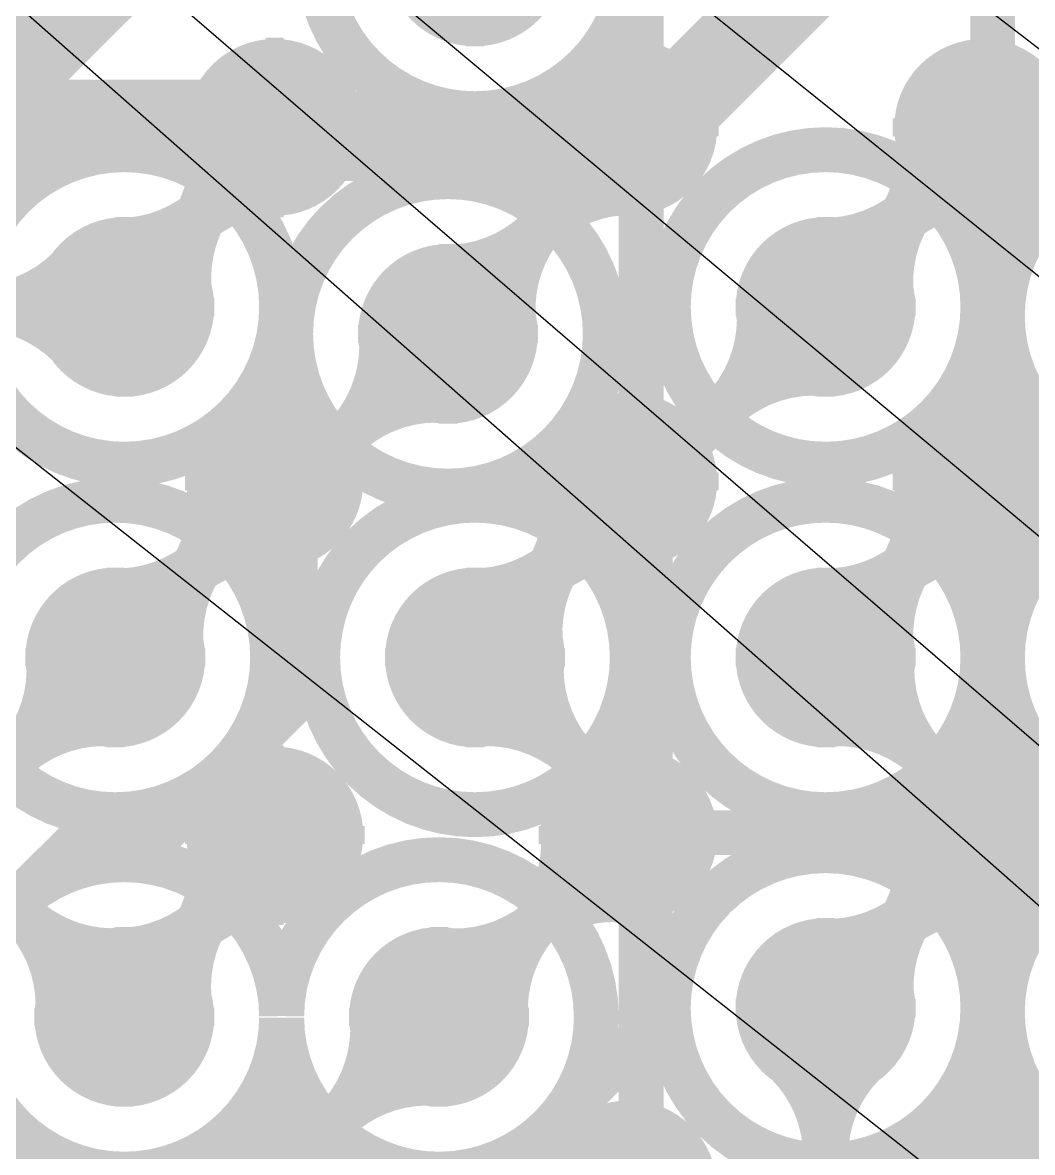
# Model space of a CAD drawing. Extents: x -4539 to 5978, y -4736 to 3041.
# Drawn here: x 1113.7 to 1226, y 574.9 to 700.6 of the extents above; entities that cross this region are included whole.
import ezdxf

# ---------------------------------------------------------------- set-up
doc = ezdxf.new("R2010")
doc.units = 0
for name, pattern in [('SIG_121', [2, 1, 1]), ('SIG_123', [2, 1, 1]), ('SIG_130', [2, 1, 1]), ('SIG_136', [2, 1, 1]), ('SIG_137', [2, 1, 1]), ('SIG_142', [2, 1, 1]), ('SIG_145', [2, 1, 1]), ('SIG_146', [2, 1, 1]), ('SIG_148', [2, 1, 1]), ('SIG_173', [2, 1, 1]), ('SIG_19', [2, 1, 1]), ('SIG_195', [2, 1, 1]), ('SIG_196', [2, 1, 1]), ('SIG_197', [2, 1, 1]), ('SIG_20', [2, 1, 1]), ('SIG_3', [2, 1, 1]), ('SIG_4', [2, 1, 1])]:
    doc.linetypes.add(name, pattern=pattern)
doc.layers.get('0').update_dxf_attribs({"color": 254, "linetype": 'CONTINUOUS'})
for name, color, linetype in [('DRIL_NPLTE_THRU_01', 16, 'CONTINUOUS'), ('DRIL_NPLTE_THRU_02', 2, 'CONTINUOUS'), ('DRIL_NPLTE_THRU_03', 34, 'CONTINUOUS'), ('DRIL_NPLTE_THRU_04', 96, 'CONTINUOUS'), ('DRIL_NPLTE_THRU_05', 6, 'CONTINUOUS'), ('DRIL_NPLTE_THRU_06', 176, 'CONTINUOUS'), ('DRIL_PLTE_THRU_01', 16, 'CONTINUOUS'), ('DRIL_PLTE_THRU_02', 2, 'CONTINUOUS'), ('DRIL_PLTE_THRU_03', 34, 'CONTINUOUS'), ('DRIL_PLTE_THRU_04', 96, 'CONTINUOUS'), ('DRIL_PLTE_THRU_05', 6, 'CONTINUOUS'), ('DRIL_PLTE_THRU_06', 176, 'CONTINUOUS'), ('DRIL_SYMBOL', 254, 'CONTINUOUS'), ('LINK_00', 254, 'CONTINUOUS'), ('PADS_BOT', 5, 'CONTINUOUS'), ('PADS_INNER', 1, 'CONTINUOUS'), ('PADS_TOP', 1, 'CONTINUOUS'), ('POUR_OUTLINE_05', 216, 'CONTINUOUS'), ('POUR_VOID_02', 56, 'CONTINUOUS'), ('POUR_VOID_05', 216, 'CONTINUOUS'), ('TEAR_01', 1, 'CONTINUOUS'), ('TEAR_03', 43, 'CONTINUOUS'), ('TEAR_04', 3, 'CONTINUOUS'), ('TRACE_01', 1, 'CONTINUOUS'), ('TRACE_03', 43, 'CONTINUOUS'), ('TRACE_04', 3, 'CONTINUOUS'), ('TRACE_06', 5, 'CONTINUOUS'), ('VIAPTS', 1, 'CONTINUOUS')]:
    doc.layers.add(name, color=color, linetype=linetype)

# ---------------------------------------------------------------- blocks, each defined once
blk = doc.blocks.new('POUR_VOID_684')
at = {"layer": 'POUR_VOID_02', "const_width": 5}
blk.add_lwpolyline([(-5092.5002099738, -5831, 1), (-5057.4997900262, -5831, 1)], format="xyb", close=True, dxfattribs=at)
blk = doc.blocks.new('POUR_VOID_683')
at = {"layer": 'POUR_VOID_02', "const_width": 5}
blk.add_lwpolyline([(-5093.5002099738, -5870, 1), (-5058.4997900262, -5870, 1)], format="xyb", close=True, dxfattribs=at)
blk = doc.blocks.new('POUR_VOID_673')
at = {"layer": 'POUR_VOID_02', "const_width": 5}
blk.add_lwpolyline([(-5053.5002099738, -5792, 1), (-5018.4997900262, -5792, 1)], format="xyb", close=True, dxfattribs=at)
blk = doc.blocks.new('POUR_VOID_672')
at = {"layer": 'POUR_VOID_02', "const_width": 5}
blk.add_lwpolyline([(-5056.5002099738, -5834, 1), (-5021.4997900262, -5834, 1)], format="xyb", close=True, dxfattribs=at)
blk = doc.blocks.new('POUR_VOID_671')
at = {"layer": 'POUR_VOID_02', "const_width": 5}
blk.add_lwpolyline([(-5053.5002099738, -5870, 1), (-5018.4997900262, -5870, 1)], format="xyb", close=True, dxfattribs=at)
blk = doc.blocks.new('POUR_VOID_670')
at = {"layer": 'POUR_VOID_02', "const_width": 5}
blk.add_lwpolyline([(-5057.5, -5909.9142782152, -408.3000609367), (-5057.5, -5910.0857217848, -408.3000609366)], format="xyb", close=True, dxfattribs=at)
blk = doc.blocks.new('POUR_VOID_657')
at = {"layer": 'POUR_VOID_02', "const_width": 5}
blk.add_lwpolyline([(-5014.5002099738, -5831, 1), (-4979.4997900262, -5831, 1)], format="xyb", close=True, dxfattribs=at)
blk = doc.blocks.new('POUR_VOID_656')
at = {"layer": 'POUR_VOID_02', "const_width": 5}
blk.add_lwpolyline([(-5014.5002099738, -5870, 1), (-4979.4997900262, -5870, 1)], format="xyb", close=True, dxfattribs=at)
blk = doc.blocks.new('POUR_VOID_655')
at = {"layer": 'POUR_VOID_02', "const_width": 5}
blk.add_lwpolyline([(-5014.5002099738, -5909, 1), (-4979.4997900262, -5909, 1)], format="xyb", close=True, dxfattribs=at)
blk = doc.blocks.new('POUR_VOID_646')
at = {"layer": 'POUR_VOID_02', "const_width": 5}
blk.add_lwpolyline([(-4977.3427296588, -5832, 1), (-4942.3423097113, -5832, 1)], format="xyb", close=True, dxfattribs=at)
blk = doc.blocks.new('POUR_VOID_645')
at = {"layer": 'POUR_VOID_02', "const_width": 5}
blk.add_lwpolyline([(-4977.3427296588, -5870.0787401575, 1), (-4942.3423097113, -5870.0787401575, 1)], format="xyb", close=True, dxfattribs=at)
blk = doc.blocks.new('POUR_OUTLINE_418')
for name in ['POUR_VOID_673', 'POUR_VOID_684', 'POUR_VOID_657', 'POUR_VOID_646', 'POUR_VOID_672', 'POUR_VOID_683', 'POUR_VOID_671', 'POUR_VOID_656', 'POUR_VOID_645', 'POUR_VOID_655', 'POUR_VOID_670']:
    blk.add_blockref(name, (0, 0))
blk = doc.blocks.new('POUR_HEADER_0')
blk.add_blockref('POUR_OUTLINE_418', (6185, 6485))
blk = doc.blocks.new('POUR_VOID_133')
at = {"layer": 'POUR_VOID_05', "const_width": 5}
blk.add_lwpolyline([(-5092.5002099738, -5831, 1), (-5057.4997900262, -5831, 1)], format="xyb", close=True, dxfattribs=at)
blk = doc.blocks.new('POUR_VOID_132')
at = {"layer": 'POUR_VOID_05', "const_width": 5}
blk.add_lwpolyline([(-5093.5002099738, -5870, 1), (-5058.4997900262, -5870, 1)], format="xyb", close=True, dxfattribs=at)
blk = doc.blocks.new('POUR_VOID_131')
at = {"layer": 'POUR_VOID_05', "const_width": 5}
blk.add_lwpolyline([(-5056.5002099738, -5834, 1), (-5021.4997900262, -5834, 1)], format="xyb", close=True, dxfattribs=at)
blk = doc.blocks.new('POUR_VOID_130')
at = {"layer": 'POUR_VOID_05', "const_width": 5}
blk.add_lwpolyline([(-5053.5002099738, -5870, 1), (-5018.4997900262, -5870, 1)], format="xyb", close=True, dxfattribs=at)
blk = doc.blocks.new('POUR_VOID_129')
at = {"layer": 'POUR_VOID_05', "const_width": 5}
blk.add_lwpolyline([(-5057.5, -5909.9142782152, -408.3000609367), (-5057.5, -5910.0857217848, -408.3000609366)], format="xyb", close=True, dxfattribs=at)
blk = doc.blocks.new('POUR_VOID_121')
at = {"layer": 'POUR_VOID_05', "const_width": 5}
blk.add_lwpolyline([(-5014.5002099738, -5831, 1), (-4979.4997900262, -5831, 1)], format="xyb", close=True, dxfattribs=at)
blk = doc.blocks.new('POUR_VOID_120')
at = {"layer": 'POUR_VOID_05', "const_width": 5}
blk.add_lwpolyline([(-5014.5002099738, -5870, 1), (-4979.4997900262, -5870, 1)], format="xyb", close=True, dxfattribs=at)
blk = doc.blocks.new('POUR_VOID_119')
at = {"layer": 'POUR_VOID_05', "const_width": 5}
blk.add_lwpolyline([(-5014.5002099738, -5909, 1), (-4979.4997900262, -5909, 1)], format="xyb", close=True, dxfattribs=at)
blk = doc.blocks.new('POUR_VOID_115')
at = {"layer": 'POUR_VOID_05', "const_width": 5}
blk.add_lwpolyline([(-4977.3427296588, -5909.4488188976, 1), (-4942.3423097113, -5909.4488188976, 1)], format="xyb", close=True, dxfattribs=at)
blk = doc.blocks.new('POUR_OUTLINE_4')
at = {"layer": 'POUR_OUTLINE_05', "const_width": 5}
blk.add_lwpolyline([(-4856.4033595801, -5793.8385826772), (-5018.5966404199, -5793.8385826772, -0.8999197042), (-5053.4033595801, -5793.8385826772), (-5497.5, -5793.8385826772), (-5497.5, -6123.4842519685)], format="xyb", dxfattribs=at)
for name in ['POUR_VOID_133', 'POUR_VOID_121', 'POUR_VOID_131', 'POUR_VOID_132', 'POUR_VOID_130', 'POUR_VOID_120', 'POUR_VOID_119', 'POUR_VOID_115', 'POUR_VOID_129']:
    blk.add_blockref(name, (0, 0))
blk = doc.blocks.new('POUR_HEADER_1')
blk.add_blockref('POUR_OUTLINE_4', (5333.8582677165, 5791.3385826772))
blk = doc.blocks.new('DRIL_SYMBOL_0')
at = {"layer": 'DRIL_SYMBOL', "const_width": 2}
for points in [[(0, -10), (0, 10)], [(-10, 0), (10, 0)]]:
    blk.add_lwpolyline(points, dxfattribs=at)
blk = doc.blocks.new('DRIL_HOLE_0')
blk.add_lwpolyline([(0, 0, 1), (0, 0, 1)], format="xyb", close=True)
blk.add_blockref('DRIL_SYMBOL_0', (0, 0))
blk = doc.blocks.new('PAD_2')
blk.add_lwpolyline([(0, 0, 1), (0, 0, 1)], format="xyb", close=True)
blk = doc.blocks.new('PAD_8')
at = {"const_width": 9.842519685}
blk.add_lwpolyline([(0, -4.9212598425, 1), (0, 4.9212598425, 1)], format="xyb", close=True, dxfattribs=at)
blk = doc.blocks.new('STK_TOP_10')
at = {"layer": 'DRIL_NPLTE_THRU_01'}
blk.add_blockref('DRIL_HOLE_0', (0, 0), dxfattribs=at)
at = {"layer": 'DRIL_NPLTE_THRU_02'}
blk.add_blockref('DRIL_HOLE_0', (0, 0), dxfattribs=at)
at = {"layer": 'DRIL_NPLTE_THRU_03'}
blk.add_blockref('DRIL_HOLE_0', (0, 0), dxfattribs=at)
at = {"layer": 'DRIL_NPLTE_THRU_04'}
blk.add_blockref('DRIL_HOLE_0', (0, 0), dxfattribs=at)
at = {"layer": 'DRIL_NPLTE_THRU_05'}
blk.add_blockref('DRIL_HOLE_0', (0, 0), dxfattribs=at)
at = {"layer": 'DRIL_NPLTE_THRU_06'}
blk.add_blockref('DRIL_HOLE_0', (0, 0), dxfattribs=at)
at = {"layer": 'PADS_BOT'}
blk.add_blockref('PAD_2', (0, 0), dxfattribs=at)
at = {"layer": 'PADS_INNER'}
blk.add_blockref('PAD_2', (0, 0), dxfattribs=at)
at = {"layer": 'PADS_TOP'}
blk.add_blockref('PAD_8', (0, 0), dxfattribs=at)
blk = doc.blocks.new('SYM_TOP_8')
for p in [(-216.5354330709, -19.6850393701), (-177.1653543307, -19.6850393701), (-137.7952755906, -19.6850393701), (-216.5354330709, -59.0551181102), (-177.1653543307, -59.0551181102), (-137.7952755906, -59.0551181102), (-216.5354330709, -98.4251968504), (-177.1653543307, -98.4251968504), (-137.7952755906, -98.4251968504), (-216.5354330709, -137.7952755906), (-177.1653543307, -137.7952755906), (-137.7952755906, -137.7952755906)]:
    blk.add_blockref('STK_TOP_10', p)
blk = doc.blocks.new('PART_TOP_33')
blk.add_blockref('SYM_TOP_8', (0, 0))
blk = doc.blocks.new('TRACE_2870')
at = {"layer": 'TRACE_06', "linetype": 'SIG_4', "const_width": 5}
blk.add_lwpolyline([(1118.1217060367, 343.2562467192), (1135.791023622, 360.9255643045), (1135.791023622, 364.6460892388), (1168.1790026247, 397.0340682415), (1168.1790026247, 428.9277427822), (1191.7512598425, 452.5), (1208.2487401575, 452.5), (1221.5787401575, 465.83), (1221.5787401575, 804.5787401575), (1243, 826)], dxfattribs=at)
blk = doc.blocks.new('SMOOTH_10')
at = {"const_width": 5}
blk.add_lwpolyline([(-2.5, 0, 1), (2.5, 0, 1)], format="xyb", close=True, dxfattribs=at)
blk = doc.blocks.new('TRACE_900')
at = {"layer": 'TRACE_03', "linetype": 'SIG_20', "const_width": 10}
blk.add_lwpolyline([(816, 639), (954.9522309711, 639), (1005.2435695538, 689.2913385827), (1143.7086614173, 689.2913385827), (1145, 688), (1183, 688), (1203.6614173228, 708.6614173228), (1312.9997900262, 708.6614173228), (1373.3383727034, 769), (1405.9220734908, 769), (1417.8376377953, 757.0844356955), (1417.8376377953, 740.9766666667), (1429.7532020997, 729.0611023622), (1486.7235170604, 729.0611023622), (1547.0081102362, 789.3456955381), (1565.4167454068, 789.3456955381), (1584.0710498688, 808), (1626.7981364829, 808), (1629.0964041995, 810.2982677165), (1764.6491338583, 810.2982677165), (1786.027007874, 831.6761417323), (1843.6761417323, 831.6761417323), (1871, 859)], dxfattribs=at)
at = {"layer": 'TRACE_03'}
for p in [(1143.7086614173, 689.2913385827), (1145, 688), (1183, 688)]:
    blk.add_blockref('SMOOTH_10', p, dxfattribs=at)
blk = doc.blocks.new('SMOOTH_5')
at = {"const_width": 2.5}
blk.add_lwpolyline([(-1.25, 0, 1), (1.25, 0, 1)], format="xyb", close=True, dxfattribs=at)
blk = doc.blocks.new('TEAR_2008008000580')
at = {"const_width": 5}
for points in [[(-11.6672703412, 11.6672703412, 0.1962619447), (-1.4249343832, 7.3633858268)], [(-11.6672703412, 11.6672703412, -0.1962619447), (-7.3633858268, 1.4249343832)], [(-11.6672703412, 11.6672703412, 0.0677293976), (-4.3545144357, 6.1064041995)], [(-11.6672703412, 11.6672703412, -0.0677293976), (-6.1064041995, 4.3545144357)]]:
    blk.add_lwpolyline(points, format="xyb", dxfattribs=at)
for p in [(-11.6672703412, 11.6672703412), (-11.6672703412, 11.6672703412), (-11.6672703412, 11.6672703412), (-11.6672703412, 11.6672703412), (-1.4249343832, 7.3633858268), (-4.3545144357, 6.1064041995), (-6.1064041995, 4.3545144357), (-7.3633858268, 1.4249343832)]:
    blk.add_blockref('SMOOTH_5', p)
blk = doc.blocks.new('TRACE_888')
at = {"layer": 'TRACE_03', "linetype": 'SIG_121', "const_width": 5}
blk.add_lwpolyline([(132, 185), (256.5, 309.5), (256.5, 316.2487401575), (556.7512598425, 616.5), (881.7106824147, 616.5), (891.2487401575, 626.0380577428), (1088.9619422572, 626.0380577428), (1125, 590)], dxfattribs=at)
at = {"layer": 'TEAR_03'}
blk.add_blockref('TEAR_2008008000580', (1125, 590), dxfattribs=at)
at = {"layer": 'TRACE_03'}
blk.add_blockref('SMOOTH_5', (1125, 590), dxfattribs=at)
blk = doc.blocks.new('TEAR_2008008000581')
at = {"const_width": 5}
for points in [[(10.5143044619, 12.7161154856, -0.1962615621), (0.7237795276, 7.4649868766)], [(10.5143044619, 12.7161154856, -0.0677292783), (3.7588976378, 6.4900524934)], [(10.5143044619, 12.7161154856, 0.0677293246), (5.6682677165, 4.9112860892)], [(10.5143044619, 12.7161154856, 0.1962615293), (7.1960892388, 2.1133858268)]]:
    blk.add_lwpolyline(points, format="xyb", dxfattribs=at)
for p in [(10.5143044619, 12.7161154856), (10.5143044619, 12.7161154856), (10.5143044619, 12.7161154856), (10.5143044619, 12.7161154856), (0.7237795276, 7.4649868766), (3.7588976378, 6.4900524934), (5.6682677165, 4.9112860892), (7.1960892388, 2.1133858268)]:
    blk.add_blockref('SMOOTH_5', p)
blk = doc.blocks.new('TEAR_2008008000582')
at = {"const_width": 5}
for points in [[(-10.2935170604, -12.4491076115, 0.1962615268), (-7.0449868766, -2.0690026247)], [(-10.2935170604, -12.4491076115, 0.0677292613), (-5.5492388451, -4.8081627297)], [(-10.2935170604, -12.4491076115, -0.067729215), (-3.6799737533, -6.3537795276)], [(-10.2935170604, -12.4491076115, -0.1962613279), (-0.7085826772, -7.3082414698)]]:
    blk.add_lwpolyline(points, format="xyb", dxfattribs=at)
for p in [(-7.0449868766, -2.0690026247), (-5.5492388451, -4.8081627297), (-3.6799737533, -6.3537795276), (-0.7085826772, -7.3082414698), (-10.2935170604, -12.4491076115), (-10.2935170604, -12.4491076115), (-10.2935170604, -12.4491076115), (-10.2935170604, -12.4491076115)]:
    blk.add_blockref('SMOOTH_5', p)
blk = doc.blocks.new('TRACE_886')
at = {"layer": 'TRACE_01', "linetype": 'SIG_121', "const_width": 5}
blk.add_lwpolyline([(1125, 590), (1141.7322834646, 610.2362204724)], dxfattribs=at)
at = {"layer": 'TEAR_01'}
for name, p in [('TEAR_2008008000582', (1141.7322834646, 610.2362204724)), ('TEAR_2008008000581', (1125, 590))]:
    blk.add_blockref(name, p, dxfattribs=at)
at = {"layer": 'TRACE_01'}
for p in [(1141.7322834646, 610.2362204724), (1125, 590)]:
    blk.add_blockref('SMOOTH_5', p, dxfattribs=at)
blk = doc.blocks.new('TEAR_2008008000592')
at = {"const_width": 5}
for points in [[(-11.6672703412, -11.6672703412, 0.1962619447), (-7.3633858268, -1.4249343832)], [(-11.6672703412, -11.6672703412, 0.0677293976), (-6.1064041995, -4.3545144357)], [(-11.6672703412, -11.6672703412, -0.0677293976), (-4.3545144357, -6.1064041995)], [(-11.6672703412, -11.6672703412, -0.1962619447), (-1.4249343832, -7.3633858268)]]:
    blk.add_lwpolyline(points, format="xyb", dxfattribs=at)
for p in [(-7.3633858268, -1.4249343832), (-6.1064041995, -4.3545144357), (-4.3545144357, -6.1064041995), (-1.4249343832, -7.3633858268), (-11.6672703412, -11.6672703412), (-11.6672703412, -11.6672703412), (-11.6672703412, -11.6672703412), (-11.6672703412, -11.6672703412)]:
    blk.add_blockref('SMOOTH_5', p)
blk = doc.blocks.new('TRACE_828')
at = {"layer": 'TRACE_03', "linetype": 'SIG_123', "const_width": 5}
blk.add_lwpolyline([(369, 404), (534, 569), (1139, 569), (1160, 590)], dxfattribs=at)
at = {"layer": 'TEAR_03'}
blk.add_blockref('TEAR_2008008000592', (1160, 590), dxfattribs=at)
at = {"layer": 'TRACE_03'}
blk.add_blockref('SMOOTH_5', (1160, 590), dxfattribs=at)
blk = doc.blocks.new('TEAR_2008008000593')
at = {"const_width": 5}
for points in [[(11.9091076115, 11.4202887139, -0.1962612323), (1.5788713911, 7.3319160105)], [(11.9091076115, 11.4202887139, -0.0677291712), (4.481496063, 6.013832021)], [(11.9091076115, 11.4202887139, 0.0677292978), (6.1962729659, 4.2256430446)], [(11.9091076115, 11.4202887139, 0.1962614462), (7.3916272966, 1.2703674541)]]:
    blk.add_lwpolyline(points, format="xyb", dxfattribs=at)
for p in [(11.9091076115, 11.4202887139), (11.9091076115, 11.4202887139), (11.9091076115, 11.4202887139), (11.9091076115, 11.4202887139), (1.5788713911, 7.3319160105), (4.481496063, 6.013832021), (6.1962729659, 4.2256430446), (7.3916272966, 1.2703674541)]:
    blk.add_blockref('SMOOTH_5', p)
blk = doc.blocks.new('TEAR_2008008000594')
at = {"const_width": 5}
for points in [[(-11.6590551181, -11.1804986877, 0.1962617609), (-7.2364304462, -1.2437007874)], [(-11.6590551181, -11.1804986877, 0.0677292856), (-6.066167979, -4.1369291339)], [(-11.6590551181, -11.1804986877, -0.0677293928), (-4.3873753281, -5.8875590551)], [(-11.6590551181, -11.1804986877, -0.1962616099), (-1.5457217848, -7.1779790026)]]:
    blk.add_lwpolyline(points, format="xyb", dxfattribs=at)
for p in [(-7.2364304462, -1.2437007874), (-6.066167979, -4.1369291339), (-4.3873753281, -5.8875590551), (-1.5457217848, -7.1779790026), (-11.6590551181, -11.1804986877), (-11.6590551181, -11.1804986877), (-11.6590551181, -11.1804986877), (-11.6590551181, -11.1804986877)]:
    blk.add_blockref('SMOOTH_5', p)
blk = doc.blocks.new('TRACE_830')
at = {"layer": 'TRACE_01', "linetype": 'SIG_123', "const_width": 5}
blk.add_lwpolyline([(1160, 590), (1181.1023622047, 610.2362204724)], dxfattribs=at)
at = {"layer": 'TEAR_01'}
for name, p in [('TEAR_2008008000594', (1181.1023622047, 610.2362204724)), ('TEAR_2008008000593', (1160, 590))]:
    blk.add_blockref(name, p, dxfattribs=at)
at = {"layer": 'TRACE_01'}
for p in [(1181.1023622047, 610.2362204724), (1160, 590)]:
    blk.add_blockref('SMOOTH_5', p, dxfattribs=at)
blk = doc.blocks.new('TEAR_2008008000620')
at = {"const_width": 5}
for points in [[(-11.6672703412, -11.6672703412, 0.1962619447), (-7.3633858268, -1.4249343832)], [(-11.6672703412, -11.6672703412, 0.0677293976), (-6.1064041995, -4.3545144357)], [(-11.6672703412, -11.6672703412, -0.0677293976), (-4.3545144357, -6.1064041995)], [(-11.6672703412, -11.6672703412, -0.1962619447), (-1.4249343832, -7.3633858268)]]:
    blk.add_lwpolyline(points, format="xyb", dxfattribs=at)
for p in [(-7.3633858268, -1.4249343832), (-6.1064041995, -4.3545144357), (-4.3545144357, -6.1064041995), (-1.4249343832, -7.3633858268), (-11.6672703412, -11.6672703412), (-11.6672703412, -11.6672703412), (-11.6672703412, -11.6672703412), (-11.6672703412, -11.6672703412)]:
    blk.add_blockref('SMOOTH_5', p)
blk = doc.blocks.new('TRACE_1178')
at = {"layer": 'TRACE_04', "linetype": 'SIG_130', "const_width": 5}
blk.add_lwpolyline([(1045.2097637795, 269.6731233596), (1045.2097637795, 551.2097637795), (1124, 630)], dxfattribs=at)
at = {"layer": 'TEAR_04'}
blk.add_blockref('TEAR_2008008000620', (1124, 630), dxfattribs=at)
at = {"layer": 'TRACE_04'}
blk.add_blockref('SMOOTH_5', (1124, 630), dxfattribs=at)
blk = doc.blocks.new('TEAR_2008008000621')
at = {"const_width": 5}
for points in [[(11.0677427822, 12.2374278215, -0.1962612776), (1.0540419948, 7.4255643045)], [(11.0677427822, 12.2374278215, -0.0677290567), (4.0429658793, 6.317007874)], [(11.0677427822, 12.2374278215, 0.0677291419), (5.8804461942, 4.655144357)], [(11.0677427822, 12.2374278215, 0.1962611316), (7.2827034121, 1.7922572178)]]:
    blk.add_lwpolyline(points, format="xyb", dxfattribs=at)
for p in [(11.0677427822, 12.2374278215), (11.0677427822, 12.2374278215), (11.0677427822, 12.2374278215), (11.0677427822, 12.2374278215), (1.0540419948, 7.4255643045), (4.0429658793, 6.317007874), (5.8804461942, 4.655144357), (7.2827034121, 1.7922572178)]:
    blk.add_blockref('SMOOTH_5', p)
blk = doc.blocks.new('TEAR_2008008000622')
at = {"const_width": 5}
for points in [[(-10.8353543307, -11.9804724409, 0.1962610686), (-7.1297900262, -1.7546194226)], [(-10.8353543307, -11.9804724409, 0.0677291103), (-5.7569816273, -4.5574015748)], [(-10.8353543307, -11.9804724409, -0.0677292394), (-3.9580577428, -6.1843569554)], [(-10.8353543307, -11.9804724409, -0.1962613355), (-1.0319160105, -7.2696587927)]]:
    blk.add_lwpolyline(points, format="xyb", dxfattribs=at)
for p in [(-7.1297900262, -1.7546194226), (-5.7569816273, -4.5574015748), (-3.9580577428, -6.1843569554), (-1.0319160105, -7.2696587927), (-10.8353543307, -11.9804724409), (-10.8353543307, -11.9804724409), (-10.8353543307, -11.9804724409), (-10.8353543307, -11.9804724409)]:
    blk.add_blockref('SMOOTH_5', p)
blk = doc.blocks.new('TRACE_1180')
at = {"layer": 'TRACE_01', "linetype": 'SIG_130', "const_width": 5}
blk.add_lwpolyline([(1124, 630), (1141.7322834646, 649.6062992126)], dxfattribs=at)
at = {"layer": 'TEAR_01'}
for name, p in [('TEAR_2008008000622', (1141.7322834646, 649.6062992126)), ('TEAR_2008008000621', (1124, 630))]:
    blk.add_blockref(name, p, dxfattribs=at)
at = {"layer": 'TRACE_01'}
for p in [(1141.7322834646, 649.6062992126), (1124, 630)]:
    blk.add_blockref('SMOOTH_5', p, dxfattribs=at)
blk = doc.blocks.new('TEAR_2008008000649')
at = {"const_width": 5}
for points in [[(-11.6672703412, -11.6672703412, 0.1962619447), (-7.3633858268, -1.4249343832)], [(-11.6672703412, -11.6672703412, 0.0677293976), (-6.1064041995, -4.3545144357)], [(-11.6672703412, -11.6672703412, -0.0677293976), (-4.3545144357, -6.1064041995)], [(-11.6672703412, -11.6672703412, -0.1962619447), (-1.4249343832, -7.3633858268)]]:
    blk.add_lwpolyline(points, format="xyb", dxfattribs=at)
for p in [(-7.3633858268, -1.4249343832), (-6.1064041995, -4.3545144357), (-4.3545144357, -6.1064041995), (-1.4249343832, -7.3633858268), (-11.6672703412, -11.6672703412), (-11.6672703412, -11.6672703412), (-11.6672703412, -11.6672703412), (-11.6672703412, -11.6672703412)]:
    blk.add_blockref('SMOOTH_5', p)
blk = doc.blocks.new('TRACE_436')
at = {"layer": 'TRACE_04', "linetype": 'SIG_136', "const_width": 5}
blk.add_lwpolyline([(1038.0585301837, 234.6731233596), (1065.9628871391, 262.577480315), (1065.9628871391, 555.7116272966), (1120.2512598425, 610), (1128.7487401575, 610), (1144, 625.2512598425), (1144, 649), (1161, 666)], dxfattribs=at)
at = {"layer": 'TEAR_04'}
blk.add_blockref('TEAR_2008008000649', (1161, 666), dxfattribs=at)
at = {"layer": 'TRACE_04'}
for p in [(1161, 666), (1144, 649), (1144, 625.2512598425), (1120.2512598425, 610), (1128.7487401575, 610)]:
    blk.add_blockref('SMOOTH_5', p, dxfattribs=at)
blk = doc.blocks.new('TEAR_2008008000650')
at = {"const_width": 5}
for points in [[(10.8647244094, 12.4180314961, -0.1962615167), (0.9316010499, 7.4419160105)], [(10.8647244094, 12.4180314961, -0.0677292247), (3.9383727034, 6.3827296588)], [(10.8647244094, 12.4180314961, 0.0677291103), (5.802992126, 4.7513648294)], [(10.8647244094, 12.4180314961, 0.1962612021), (7.2522047244, 1.9119422572)]]:
    blk.add_lwpolyline(points, format="xyb", dxfattribs=at)
for p in [(10.8647244094, 12.4180314961), (10.8647244094, 12.4180314961), (10.8647244094, 12.4180314961), (10.8647244094, 12.4180314961), (0.9316010499, 7.4419160105), (3.9383727034, 6.3827296588), (5.802992126, 4.7513648294), (7.2522047244, 1.9119422572)]:
    blk.add_blockref('SMOOTH_5', p)
blk = doc.blocks.new('TEAR_2008008000651')
at = {"const_width": 5}
for points in [[(-10.6365879265, -12.1572965879, 0.1962616728), (-7.0999212598, -1.8717847769)], [(-10.6365879265, -12.1572965879, 0.0677293197), (-5.6811286089, -4.6515748031)], [(-10.6365879265, -12.1572965879, -0.0677291054), (-3.8556955381, -6.2487139108)], [(-10.6365879265, -12.1572965879, -0.1962616627), (-0.9120472441, -7.2856430446)]]:
    blk.add_lwpolyline(points, format="xyb", dxfattribs=at)
for p in [(-7.0999212598, -1.8717847769), (-5.6811286089, -4.6515748031), (-3.8556955381, -6.2487139108), (-0.9120472441, -7.2856430446), (-10.6365879265, -12.1572965879), (-10.6365879265, -12.1572965879), (-10.6365879265, -12.1572965879), (-10.6365879265, -12.1572965879)]:
    blk.add_blockref('SMOOTH_5', p)
blk = doc.blocks.new('TRACE_434')
at = {"layer": 'TRACE_01', "linetype": 'SIG_136', "const_width": 5}
blk.add_lwpolyline([(1161, 666), (1181.1023622047, 688.9763779528)], dxfattribs=at)
at = {"layer": 'TEAR_01'}
for name, p in [('TEAR_2008008000651', (1181.1023622047, 688.9763779528)), ('TEAR_2008008000650', (1161, 666))]:
    blk.add_blockref(name, p, dxfattribs=at)
at = {"layer": 'TRACE_01'}
for p in [(1181.1023622047, 688.9763779528), (1161, 666)]:
    blk.add_blockref('SMOOTH_5', p, dxfattribs=at)
blk = doc.blocks.new('TEAR_2008008000652')
at = {"const_width": 5}
for points in [[(11.6672703412, -11.6672703412, -0.1962619447), (7.3633858268, -1.4249343832)], [(11.6672703412, -11.6672703412, -0.0677293976), (6.1064041995, -4.3545144357)], [(11.6672703412, -11.6672703412, 0.0677293976), (4.3545144357, -6.1064041995)], [(11.6672703412, -11.6672703412, 0.1962619447), (1.4249343832, -7.3633858268)]]:
    blk.add_lwpolyline(points, format="xyb", dxfattribs=at)
for p in [(7.3633858268, -1.4249343832), (6.1064041995, -4.3545144357), (4.3545144357, -6.1064041995), (1.4249343832, -7.3633858268), (11.6672703412, -11.6672703412), (11.6672703412, -11.6672703412), (11.6672703412, -11.6672703412), (11.6672703412, -11.6672703412)]:
    blk.add_blockref('SMOOTH_5', p)
blk = doc.blocks.new('TRACE_2470')
at = {"layer": 'TRACE_04', "linetype": 'SIG_137', "const_width": 5}
blk.add_lwpolyline([(1203, 630), (1220.5, 612.5)], dxfattribs=at)
at = {"layer": 'TEAR_04'}
blk.add_blockref('TEAR_2008008000652', (1203, 630), dxfattribs=at)
at = {"layer": 'TRACE_04'}
for p in [(1203, 630), (1220.5, 612.5)]:
    blk.add_blockref('SMOOTH_5', p, dxfattribs=at)
blk = doc.blocks.new('TEAR_2008008000653')
at = {"const_width": 5}
for points in [[(10.977664042, 12.31832021, -0.1962615318), (0.9995275591, 7.4330971129)], [(10.977664042, 12.31832021, -0.0677293222), (3.9964829396, 6.3465091864)], [(10.977664042, 12.31832021, 0.0677293538), (5.8461154856, 4.6981627297)], [(10.977664042, 12.31832021, 0.19626162), (7.2693700787, 1.8456430446)]]:
    blk.add_lwpolyline(points, format="xyb", dxfattribs=at)
for p in [(10.977664042, 12.31832021), (10.977664042, 12.31832021), (10.977664042, 12.31832021), (10.977664042, 12.31832021), (0.9995275591, 7.4330971129), (3.9964829396, 6.3465091864), (5.8461154856, 4.6981627297), (7.2693700787, 1.8456430446)]:
    blk.add_blockref('SMOOTH_5', p)
blk = doc.blocks.new('TEAR_2008008000654')
at = {"const_width": 5}
for points in [[(-10.7471653543, -12.0596587927, 0.1962618188), (-7.1167191601, -1.8068766404)], [(-10.7471653543, -12.0596587927, 0.0677291444), (-5.7233858268, -4.5995275591)], [(-10.7471653543, -12.0596587927, -0.0677293368), (-3.9125721785, -6.2132283465)], [(-10.7471653543, -12.0596587927, -0.1962616351), (-0.9785301837, -7.2770341207)]]:
    blk.add_lwpolyline(points, format="xyb", dxfattribs=at)
for p in [(-7.1167191601, -1.8068766404), (-5.7233858268, -4.5995275591), (-3.9125721785, -6.2132283465), (-0.9785301837, -7.2770341207), (-10.7471653543, -12.0596587927), (-10.7471653543, -12.0596587927), (-10.7471653543, -12.0596587927), (-10.7471653543, -12.0596587927)]:
    blk.add_blockref('SMOOTH_5', p)
blk = doc.blocks.new('TRACE_1468')
at = {"layer": 'TRACE_01', "linetype": 'SIG_137', "const_width": 5}
blk.add_lwpolyline([(1203, 630), (1220.4724409449, 649.6062992126)], dxfattribs=at)
at = {"layer": 'TEAR_01'}
for name, p in [('TEAR_2008008000654', (1220.4724409449, 649.6062992126)), ('TEAR_2008008000653', (1203, 630))]:
    blk.add_blockref(name, p, dxfattribs=at)
at = {"layer": 'TRACE_01'}
for p in [(1220.4724409449, 649.6062992126), (1203, 630)]:
    blk.add_blockref('SMOOTH_5', p, dxfattribs=at)
blk = doc.blocks.new('TEAR_2008008000671')
at = {"const_width": 5}
for points in [[(-16.5, 0, 0.1962618062), (-6.2142782152, 4.1991338583)], [(-16.5, 0, 0.06772931), (-7.3969816273, 1.2387664042)], [(-16.5, 0, -0.1962618062), (-6.2142782152, -4.1991338583)], [(-16.5, 0, -0.06772931), (-7.3969816273, -1.2387664042)]]:
    blk.add_lwpolyline(points, format="xyb", dxfattribs=at)
for p in [(-6.2142782152, 4.1991338583), (-7.3969816273, 1.2387664042), (-16.5, 0), (-16.5, 0), (-16.5, 0), (-16.5, 0), (-7.3969816273, -1.2387664042), (-6.2142782152, -4.1991338583)]:
    blk.add_blockref('SMOOTH_5', p)
blk = doc.blocks.new('TRACE_2490')
at = {"layer": 'TRACE_04', "linetype": 'SIG_142', "const_width": 5}
blk.add_lwpolyline([(969.1789238845, 234.7309711286), (969.1789238845, 246.3944619423), (970.4062467192, 247.6217847769), (970.4062467192, 544.8667454068), (993.4644619423, 567.9249606299), (993.4644619423, 644.1974540682), (1036.0583464567, 686.7913385827), (1087.3330183727, 686.7913385827), (1105.1243569554, 669), (1125, 669)], dxfattribs=at)
at = {"layer": 'TEAR_04'}
blk.add_blockref('TEAR_2008008000671', (1125, 669), dxfattribs=at)
at = {"layer": 'TRACE_04'}
blk.add_blockref('SMOOTH_5', (1125, 669), dxfattribs=at)
blk = doc.blocks.new('TEAR_2008008000673')
at = {"const_width": 5}
for points in [[(10.5948818898, 12.6490551181, -0.1962613632), (0.7712073491, 7.4602362205)], [(10.5948818898, 12.6490551181, -0.0677291517), (3.8000787402, 6.4660367454)], [(10.5948818898, 12.6490551181, 0.0677292783), (5.6993700787, 4.8751706037)], [(10.5948818898, 12.6490551181, 0.1962617458), (7.2093700787, 2.0676115486)]]:
    blk.add_lwpolyline(points, format="xyb", dxfattribs=at)
for p in [(10.5948818898, 12.6490551181), (10.5948818898, 12.6490551181), (10.5948818898, 12.6490551181), (10.5948818898, 12.6490551181), (0.7712073491, 7.4602362205), (3.8000787402, 6.4660367454), (5.6993700787, 4.8751706037), (7.2093700787, 2.0676115486)]:
    blk.add_blockref('SMOOTH_5', p)
blk = doc.blocks.new('TEAR_2008008000674')
at = {"const_width": 5}
for points in [[(-10.3724146982, -12.3834383202, 0.1962612172), (-7.0579790026, -2.0241994751)], [(-10.3724146982, -12.3834383202, 0.067729159), (-5.5796850394, -4.772808399)], [(-10.3724146982, -12.3834383202, -0.0677292004), (-3.7202624672, -6.3302624672)], [(-10.3724146982, -12.3834383202, -0.1962609981), (-0.7550131234, -7.3035958005)]]:
    blk.add_lwpolyline(points, format="xyb", dxfattribs=at)
for p in [(-7.0579790026, -2.0241994751), (-5.5796850394, -4.772808399), (-3.7202624672, -6.3302624672), (-0.7550131234, -7.3035958005), (-10.3724146982, -12.3834383202), (-10.3724146982, -12.3834383202), (-10.3724146982, -12.3834383202), (-10.3724146982, -12.3834383202)]:
    blk.add_blockref('SMOOTH_5', p)
blk = doc.blocks.new('TRACE_420')
at = {"layer": 'TRACE_01', "linetype": 'SIG_142', "const_width": 5}
blk.add_lwpolyline([(1125, 669), (1141.7322834646, 688.9763779528)], dxfattribs=at)
at = {"layer": 'TEAR_01'}
for name, p in [('TEAR_2008008000674', (1141.7322834646, 688.9763779528)), ('TEAR_2008008000673', (1125, 669))]:
    blk.add_blockref(name, p, dxfattribs=at)
at = {"layer": 'TRACE_01'}
for p in [(1141.7322834646, 688.9763779528), (1125, 669)]:
    blk.add_blockref('SMOOTH_5', p, dxfattribs=at)
blk = doc.blocks.new('TEAR_2008008000687')
at = {"const_width": 5}
for points in [[(-11.6672703412, -11.6672703412, 0.1962619447), (-7.3633858268, -1.4249343832)], [(-11.6672703412, -11.6672703412, 0.0677293976), (-6.1064041995, -4.3545144357)], [(-11.6672703412, -11.6672703412, -0.0677293976), (-4.3545144357, -6.1064041995)], [(-11.6672703412, -11.6672703412, -0.1962619447), (-1.4249343832, -7.3633858268)]]:
    blk.add_lwpolyline(points, format="xyb", dxfattribs=at)
for p in [(-7.3633858268, -1.4249343832), (-6.1064041995, -4.3545144357), (-4.3545144357, -6.1064041995), (-1.4249343832, -7.3633858268), (-11.6672703412, -11.6672703412), (-11.6672703412, -11.6672703412), (-11.6672703412, -11.6672703412), (-11.6672703412, -11.6672703412)]:
    blk.add_blockref('SMOOTH_5', p)
blk = doc.blocks.new('TRACE_1122')
at = {"layer": 'TRACE_04', "linetype": 'SIG_145', "const_width": 5}
blk.add_lwpolyline([(930.2874015748, 183.2874015748), (960.5659055118, 183.2874015748), (979.5450131234, 202.2665091864), (1000.1570341207, 202.2665091864), (1002.2350918635, 200.1884514436), (1028.3225984252, 200.1884514436), (1062.5292650919, 234.3951181102), (1062.5292650919, 242.1398687664), (1077.5894488189, 257.2000524934), (1077.5894488189, 490.3381889764), (1118.7512598425, 531.5), (1126.2487401575, 531.5), (1143, 548.2512598425), (1143, 553.7487401575), (1159.7512598425, 570.5), (1165.2487401575, 570.5), (1183.5, 588.7512598425), (1183.5, 649.5), (1203, 669)], dxfattribs=at)
at = {"layer": 'TEAR_04'}
blk.add_blockref('TEAR_2008008000687', (1203, 669), dxfattribs=at)
at = {"layer": 'TRACE_04'}
for p in [(1203, 669), (1183.5, 649.5), (1183.5, 588.7512598425)]:
    blk.add_blockref('SMOOTH_5', p, dxfattribs=at)
blk = doc.blocks.new('TEAR_2008008000688')
at = {"const_width": 5}
for points in [[(10.8628871391, 12.4196325459, -0.1962612121), (0.9305249344, 7.4420472441)], [(10.8628871391, 12.4196325459, -0.0677290908), (3.9374540682, 6.3833070866)], [(10.8628871391, 12.4196325459, 0.0677291858), (5.8022834646, 4.7522047244)], [(10.8628871391, 12.4196325459, 0.1962616351), (7.2519160105, 1.912992126)]]:
    blk.add_lwpolyline(points, format="xyb", dxfattribs=at)
for p in [(10.8628871391, 12.4196325459), (10.8628871391, 12.4196325459), (10.8628871391, 12.4196325459), (10.8628871391, 12.4196325459), (0.9305249344, 7.4420472441), (3.9374540682, 6.3833070866), (5.8022834646, 4.7522047244), (7.2519160105, 1.912992126)]:
    blk.add_blockref('SMOOTH_5', p)
blk = doc.blocks.new('TEAR_2008008000689')
at = {"const_width": 5}
for points in [[(-10.6348031496, -12.1588451444, 0.1962613632), (-7.0996587927, -1.8728346457)], [(-10.6348031496, -12.1588451444, 0.0677292442), (-5.6804461942, -4.6524146982)], [(-10.6348031496, -12.1588451444, -0.0677291006), (-3.8547769029, -6.2492650919)], [(-10.6348031496, -12.1588451444, -0.1962615469), (-0.9109711286, -7.2858005249)]]:
    blk.add_lwpolyline(points, format="xyb", dxfattribs=at)
for p in [(-7.0996587927, -1.8728346457), (-5.6804461942, -4.6524146982), (-3.8547769029, -6.2492650919), (-0.9109711286, -7.2858005249), (-10.6348031496, -12.1588451444), (-10.6348031496, -12.1588451444), (-10.6348031496, -12.1588451444), (-10.6348031496, -12.1588451444)]:
    blk.add_blockref('SMOOTH_5', p)
blk = doc.blocks.new('TRACE_1120')
at = {"layer": 'TRACE_01', "linetype": 'SIG_145', "const_width": 5}
blk.add_lwpolyline([(1203, 669), (1220.4724409449, 688.9763779528)], dxfattribs=at)
at = {"layer": 'TEAR_01'}
for name, p in [('TEAR_2008008000689', (1220.4724409449, 688.9763779528)), ('TEAR_2008008000688', (1203, 669))]:
    blk.add_blockref(name, p, dxfattribs=at)
at = {"layer": 'TRACE_01'}
for p in [(1220.4724409449, 688.9763779528), (1203, 669)]:
    blk.add_blockref('SMOOTH_5', p, dxfattribs=at)
blk = doc.blocks.new('TEAR_2008008000690')
at = {"const_width": 5}
for points in [[(11.6672703412, -11.6672703412, -0.1962619447), (7.3633858268, -1.4249343832)], [(11.6672703412, -11.6672703412, -0.0677293976), (6.1064041995, -4.3545144357)], [(11.6672703412, -11.6672703412, 0.0677293976), (4.3545144357, -6.1064041995)], [(11.6672703412, -11.6672703412, 0.1962619447), (1.4249343832, -7.3633858268)]]:
    blk.add_lwpolyline(points, format="xyb", dxfattribs=at)
for p in [(7.3633858268, -1.4249343832), (6.1064041995, -4.3545144357), (4.3545144357, -6.1064041995), (1.4249343832, -7.3633858268), (11.6672703412, -11.6672703412), (11.6672703412, -11.6672703412), (11.6672703412, -11.6672703412), (11.6672703412, -11.6672703412)]:
    blk.add_blockref('SMOOTH_5', p)
blk = doc.blocks.new('TRACE_2500')
at = {"layer": 'TRACE_03', "linetype": 'SIG_146', "const_width": 5}
blk.add_lwpolyline([(1164, 630), (1183.5, 610.5), (1208.2487401575, 610.5), (1221.5787401575, 597.17)], dxfattribs=at)
at = {"layer": 'TEAR_03'}
blk.add_blockref('TEAR_2008008000690', (1164, 630), dxfattribs=at)
at = {"layer": 'TRACE_03'}
for p in [(1164, 630), (1183.5, 610.5), (1208.2487401575, 610.5), (1221.5787401575, 597.17)]:
    blk.add_blockref('SMOOTH_5', p, dxfattribs=at)
blk = doc.blocks.new('TEAR_2008008000691')
at = {"const_width": 5}
for points in [[(10.8462204724, 12.4341994751, -0.196261489), (0.9205249344, 7.4433070866)], [(10.8462204724, 12.4341994751, -0.0677292053), (3.9288713911, 6.3885826772)], [(10.8462204724, 12.4341994751, 0.0677291614), (5.7959055118, 4.76)], [(10.8462204724, 12.4341994751, 0.1962616225), (7.249343832, 1.9227296588)]]:
    blk.add_lwpolyline(points, format="xyb", dxfattribs=at)
for p in [(10.8462204724, 12.4341994751), (10.8462204724, 12.4341994751), (10.8462204724, 12.4341994751), (10.8462204724, 12.4341994751), (0.9205249344, 7.4433070866), (3.9288713911, 6.3885826772), (5.7959055118, 4.76), (7.249343832, 1.9227296588)]:
    blk.add_blockref('SMOOTH_5', p)
blk = doc.blocks.new('TEAR_2008008000692')
at = {"const_width": 5}
for points in [[(-10.6184776903, -12.1731233596, 0.1962615117), (-7.0971391076, -1.8823622047)], [(-10.6184776903, -12.1731233596, 0.067729215), (-5.6741994751, -4.6600524934)], [(-10.6184776903, -12.1731233596, -0.0677292442), (-3.8463779528, -6.2544356955)], [(-10.6184776903, -12.1731233596, -0.1962613153), (-0.9012073491, -7.287007874)]]:
    blk.add_lwpolyline(points, format="xyb", dxfattribs=at)
for p in [(-7.0971391076, -1.8823622047), (-5.6741994751, -4.6600524934), (-3.8463779528, -6.2544356955), (-0.9012073491, -7.287007874), (-10.6184776903, -12.1731233596), (-10.6184776903, -12.1731233596), (-10.6184776903, -12.1731233596), (-10.6184776903, -12.1731233596)]:
    blk.add_blockref('SMOOTH_5', p)
blk = doc.blocks.new('TRACE_1556')
at = {"layer": 'TRACE_01', "linetype": 'SIG_146', "const_width": 5}
blk.add_lwpolyline([(1164, 630), (1181.1023622047, 649.6062992126)], dxfattribs=at)
at = {"layer": 'TEAR_01'}
for name, p in [('TEAR_2008008000692', (1181.1023622047, 649.6062992126)), ('TEAR_2008008000691', (1164, 630))]:
    blk.add_blockref(name, p, dxfattribs=at)
at = {"layer": 'TRACE_01'}
for p in [(1181.1023622047, 649.6062992126), (1164, 630)]:
    blk.add_blockref('SMOOTH_5', p, dxfattribs=at)
blk = doc.blocks.new('TEAR_2008008000701')
at = {"const_width": 5}
for points in [[(0, -16.5, 0.1962618062), (-4.1991338583, -6.2142782152)], [(0, -16.5, -0.1962618062), (4.1991338583, -6.2142782152)], [(0, -16.5, 0.06772931), (-1.2387664042, -7.3969816273)], [(0, -16.5, -0.06772931), (1.2387664042, -7.3969816273)]]:
    blk.add_lwpolyline(points, format="xyb", dxfattribs=at)
for p in [(-4.1991338583, -6.2142782152), (4.1991338583, -6.2142782152), (-1.2387664042, -7.3969816273), (1.2387664042, -7.3969816273), (0, -16.5), (0, -16.5), (0, -16.5), (0, -16.5)]:
    blk.add_blockref('SMOOTH_5', p)
blk = doc.blocks.new('TRACE_806')
at = {"layer": 'TRACE_03', "linetype": 'SIG_148', "const_width": 5}
blk.add_lwpolyline([(279, 171), (304.272808399, 196.272808399), (316.5190551181, 196.272808399), (359.2308136483, 238.9845669291), (359.2308136483, 257.9795538058), (438.7512598425, 337.5), (449.3033070866, 337.5), (533.8417847769, 422.0384776903), (847.5384776903, 422.0384776903), (877.75, 452.25), (1122.9987401575, 452.25), (1138.5, 467.7512598425), (1138.5, 477.2487401575), (1154.2512598425, 493), (1165.7487401575, 493), (1182.5, 509.7512598425), (1182.5, 534.1243832021), (1203, 554.6243832021), (1203, 591)], dxfattribs=at)
at = {"layer": 'TEAR_03'}
blk.add_blockref('TEAR_2008008000701', (1203, 591), dxfattribs=at)
at = {"layer": 'TRACE_03'}
blk.add_blockref('SMOOTH_5', (1203, 591), dxfattribs=at)
blk = doc.blocks.new('TEAR_2008008000702')
at = {"const_width": 5}
for points in [[(11.0938845144, 12.2137532808, -0.1962618818), (1.0698950131, 7.4233070866)], [(11.0938845144, 12.2137532808, -0.0677292223), (4.0564566929, 6.3083464567)], [(11.0938845144, 12.2137532808, 0.0677292564), (5.8903674541, 4.6425721785)], [(11.0938845144, 12.2137532808, 0.1962612423), (7.2865091864, 1.7766929134)]]:
    blk.add_lwpolyline(points, format="xyb", dxfattribs=at)
for p in [(11.0938845144, 12.2137532808), (11.0938845144, 12.2137532808), (11.0938845144, 12.2137532808), (11.0938845144, 12.2137532808), (1.0698950131, 7.4233070866), (4.0564566929, 6.3083464567), (5.8903674541, 4.6425721785), (7.2865091864, 1.7766929134)]:
    blk.add_blockref('SMOOTH_5', p)
blk = doc.blocks.new('TEAR_2008008000703')
at = {"const_width": 5}
for points in [[(-10.8609448819, -11.9572965879, 0.1962618893), (-7.1335170604, -1.7393700787)], [(-10.8609448819, -11.9572965879, 0.0677292735), (-5.7666929134, -4.5450918635)], [(-10.8609448819, -11.9572965879, -0.0677293806), (-3.9712598425, -6.1758792651)], [(-10.8609448819, -11.9572965879, -0.1962618566), (-1.0474278215, -7.2674278215)]]:
    blk.add_lwpolyline(points, format="xyb", dxfattribs=at)
for p in [(-7.1335170604, -1.7393700787), (-5.7666929134, -4.5450918635), (-3.9712598425, -6.1758792651), (-1.0474278215, -7.2674278215), (-10.8609448819, -11.9572965879), (-10.8609448819, -11.9572965879), (-10.8609448819, -11.9572965879), (-10.8609448819, -11.9572965879)]:
    blk.add_blockref('SMOOTH_5', p)
blk = doc.blocks.new('TRACE_808')
at = {"layer": 'TRACE_01', "linetype": 'SIG_148', "const_width": 5}
blk.add_lwpolyline([(1203, 591), (1220.4724409449, 610.2362204724)], dxfattribs=at)
at = {"layer": 'TEAR_01'}
for name, p in [('TEAR_2008008000703', (1220.4724409449, 610.2362204724)), ('TEAR_2008008000702', (1203, 591))]:
    blk.add_blockref(name, p, dxfattribs=at)
at = {"layer": 'TRACE_01'}
for p in [(1220.4724409449, 610.2362204724), (1203, 591)]:
    blk.add_blockref('SMOOTH_5', p, dxfattribs=at)
blk = doc.blocks.new('TRACE_1532')
at = {"layer": 'TRACE_06', "linetype": 'SIG_197', "const_width": 10}
blk.add_lwpolyline([(1045.0000262467, 500), (1100, 554.9999737533), (1100, 682.5513385827), (1128.3641732283, 710.915511811), (1128.3641732283, 830.3641732283), (1201, 903)], dxfattribs=at)
blk = doc.blocks.new('DRIL_SYMBOL_7')
at = {"layer": 'DRIL_SYMBOL', "const_width": 2}
for points in [[(0, -10), (0, 10)], [(-10, 0), (10, 0)]]:
    blk.add_lwpolyline(points, dxfattribs=at)
blk = doc.blocks.new('DRIL_HOLE_7')
at = {"const_width": 3.5}
blk.add_lwpolyline([(-1.75, 0, 1), (1.75, 0, 1)], format="xyb", close=True, dxfattribs=at)
blk.add_blockref('DRIL_SYMBOL_7', (0, 0))
blk = doc.blocks.new('PAD_15')
at = {"const_width": 10}
blk.add_lwpolyline([(0, -5, 1), (0, 5, 1)], format="xyb", close=True, dxfattribs=at)
blk = doc.blocks.new('STK_TOP_26')
at = {"layer": 'DRIL_PLTE_THRU_01'}
blk.add_blockref('DRIL_HOLE_7', (0, 0), dxfattribs=at)
at = {"layer": 'DRIL_PLTE_THRU_02'}
blk.add_blockref('DRIL_HOLE_7', (0, 0), dxfattribs=at)
at = {"layer": 'DRIL_PLTE_THRU_03'}
blk.add_blockref('DRIL_HOLE_7', (0, 0), dxfattribs=at)
at = {"layer": 'DRIL_PLTE_THRU_04'}
blk.add_blockref('DRIL_HOLE_7', (0, 0), dxfattribs=at)
at = {"layer": 'DRIL_PLTE_THRU_05'}
blk.add_blockref('DRIL_HOLE_7', (0, 0), dxfattribs=at)
at = {"layer": 'DRIL_PLTE_THRU_06'}
blk.add_blockref('DRIL_HOLE_7', (0, 0), dxfattribs=at)
at = {"layer": 'PADS_BOT'}
blk.add_blockref('PAD_15', (0, 0), dxfattribs=at)
at = {"layer": 'PADS_INNER'}
blk.add_blockref('PAD_15', (0, 0), dxfattribs=at)
at = {"layer": 'PADS_TOP'}
blk.add_blockref('PAD_15', (0, 0), dxfattribs=at)
blk = doc.blocks.new('SYM_TOP_2')
blk.add_blockref('STK_TOP_26', (0, 0))

msp = doc.modelspace()

# ---------------------------------------------------------------- linework, layer by layer
at = {"layer": 'LINK_00', "linetype": 'SIG_196'}
msp.add_line((1625.961496063, 248.7624146982), (166.1417322835, 1400), dxfattribs=at)
at = {"layer": 'LINK_00', "linetype": 'SIG_173'}
for p, q in [((1672.2215223097, 270.8908661417), (322.0472440945, 1400)), ((1748.4419685039, 170.4933333333), (322.0472440945, 1400)), ((322.0472440945, 1400), (1849.8656955381, 214)), ((322.0472440945, 1400), (1279.5275590551, 629.9212598425)), ((322.0472440945, 1400), (1240.157480315, 590.5511811024))]:
    msp.add_line(p, q, dxfattribs=at)
at = {"layer": 'TRACE_03', "linetype": 'SIG_146', "const_width": 5}
msp.add_lwpolyline([(1221.5787401575, 526.1179527559), (1221.5787401575, 597.17)], dxfattribs=at)
at = {"layer": 'TRACE_04', "linetype": 'SIG_137', "const_width": 5}
msp.add_lwpolyline([(1220.5, 551.5), (1220.5, 612.5)], dxfattribs=at)
at = {"layer": 'TRACE_06', "linetype": 'SIG_3', "const_width": 5}
msp.add_lwpolyline([(1099.2125984252, 320.2362204724), (1099.2125984252, 344.0318372703), (1146.8580052493, 391.6772440945), (1146.8580052493, 421.8580052493), (1182.5, 457.5), (1182.5, 726)], dxfattribs=at)

# ---------------------------------------------------------------- block references
at = {"linetype": 'SIG_173'}
msp.add_blockref('POUR_HEADER_0', (15, 15), dxfattribs=at)
for name, p in [('PART_TOP_33', (1358.2677165354, 708.6614173228)), ('TRACE_1532', (0, 0)), ('TRACE_900', (0, 0)), ('TRACE_2870', (0, 0)), ('TRACE_420', (0, 0)), ('TRACE_434', (0, 0)), ('TRACE_1120', (0, 0)), ('TRACE_2490', (0, 0)), ('TRACE_1122', (0, 0)), ('TRACE_436', (0, 0)), ('TRACE_1180', (0, 0)), ('TRACE_1556', (0, 0)), ('TRACE_1468', (0, 0)), ('TRACE_1178', (0, 0)), ('TRACE_2500', (0, 0)), ('TRACE_2470', (0, 0)), ('TRACE_888', (0, 0)), ('TRACE_886', (0, 0)), ('TRACE_830', (0, 0)), ('TRACE_808', (0, 0)), ('TRACE_806', (0, 0)), ('TRACE_828', (0, 0))]:
    msp.add_blockref(name, p)
at = {"linetype": 'SIG_195'}
msp.add_blockref('POUR_HEADER_1', (866.1417322835, 708.6614173228), dxfattribs=at)
at = {"layer": 'TRACE_03'}
msp.add_blockref('SMOOTH_5', (1221.5787401575, 597.17), dxfattribs=at)
at = {"layer": 'TRACE_04'}
msp.add_blockref('SMOOTH_5', (1220.5, 612.5), dxfattribs=at)
at = {"layer": 'VIAPTS', "linetype": 'SIG_19'}
msp.add_blockref('SYM_TOP_2', (1164, 708), dxfattribs=at)
at = {"layer": 'VIAPTS', "linetype": 'SIG_142'}
msp.add_blockref('SYM_TOP_2', (1125, 669), dxfattribs=at)
at = {"layer": 'VIAPTS', "linetype": 'SIG_145'}
msp.add_blockref('SYM_TOP_2', (1203, 669), dxfattribs=at)
at = {"layer": 'VIAPTS', "linetype": 'SIG_136'}
msp.add_blockref('SYM_TOP_2', (1161, 666), dxfattribs=at)
at = {"layer": 'VIAPTS', "linetype": 'SIG_130'}
msp.add_blockref('SYM_TOP_2', (1124, 630), dxfattribs=at)
at = {"layer": 'VIAPTS', "linetype": 'SIG_146'}
msp.add_blockref('SYM_TOP_2', (1164, 630), dxfattribs=at)
at = {"layer": 'VIAPTS', "linetype": 'SIG_137'}
msp.add_blockref('SYM_TOP_2', (1203, 630), dxfattribs=at)
at = {"layer": 'VIAPTS', "linetype": 'SIG_121'}
msp.add_blockref('SYM_TOP_2', (1125, 590), dxfattribs=at)
at = {"layer": 'VIAPTS', "linetype": 'SIG_123'}
msp.add_blockref('SYM_TOP_2', (1160, 590), dxfattribs=at)
at = {"layer": 'VIAPTS', "linetype": 'SIG_148'}
msp.add_blockref('SYM_TOP_2', (1203, 591), dxfattribs=at)

doc.saveas('drawing.dxf')
